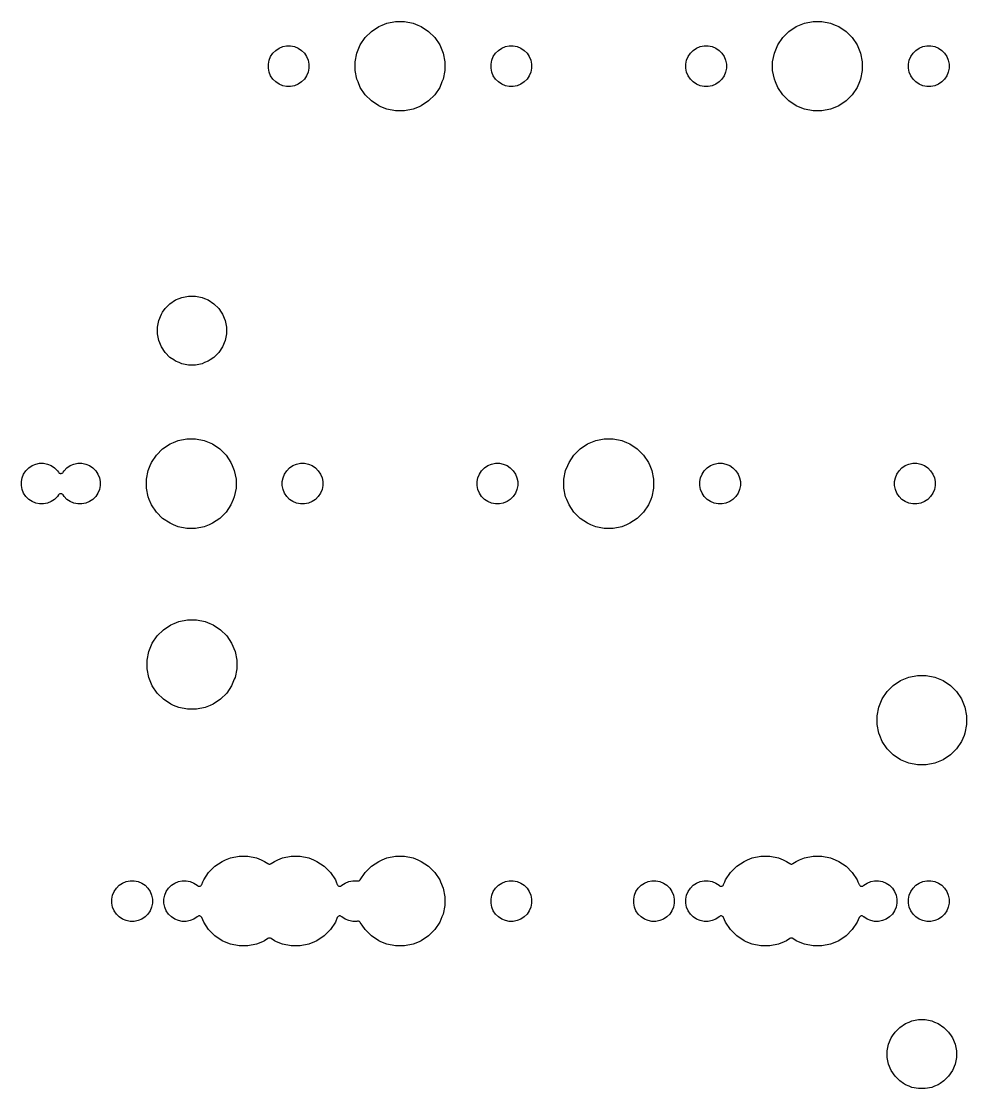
# Model space of a CAD drawing. Extents: x -9 to 373, y -109 to 13.
# Drawn here: x 97.02 to 140.16, y -108.57 to -59.87 of the extents above; entities that cross this region are included whole.
import ezdxf

# ---------------------------------------------------------------- set-up
doc = ezdxf.new("R2010")
doc.units = 0
doc.layers.add('BLACK', color=7, linetype='CONTINUOUS')

msp = doc.modelspace()

# ---------------------------------------------------------------- linework, layer by layer
at = {"layer": 'BLACK', "linetype": 'CONTINUOUS'}
for p, q in [((113.704, -59.9462), (114.099, -59.8676)), ((114.099, -59.8676), (114.501, -59.8676)), ((114.501, -59.8676), (114.896, -59.9462)), ((132.754, -59.9462), (133.149, -59.8676)), ((133.149, -59.8676), (133.551, -59.8676)), ((133.551, -59.8676), (133.946, -59.9462)), ((112.712, -60.609), (112.996, -60.3241)), ((112.996, -60.3241), (113.331, -60.1003)), ((113.331, -60.1003), (113.486, -60.0365)), ((113.486, -60.0365), (113.704, -59.9462)), ((114.896, -59.9462), (115.114, -60.0365)), ((115.114, -60.0365), (115.269, -60.1003)), ((115.269, -60.1003), (115.604, -60.3241)), ((115.604, -60.3241), (115.888, -60.609)), ((131.762, -60.609), (132.046, -60.3241)), ((132.046, -60.3241), (132.381, -60.1003)), ((132.381, -60.1003), (132.536, -60.0365)), ((132.536, -60.0365), (132.754, -59.9462)), ((133.946, -59.9462), (134.164, -60.0365)), ((134.164, -60.0365), (134.319, -60.1003)), ((134.319, -60.1003), (134.654, -60.3241)), ((134.654, -60.3241), (134.938, -60.609)), ((112.488, -60.9439), (112.712, -60.609)), ((115.888, -60.609), (116.112, -60.9439)), ((131.538, -60.9439), (131.762, -60.609)), ((134.938, -60.609), (135.162, -60.9439)), ((108.399, -61.4739), (108.501, -61.3222)), ((108.501, -61.3222), (108.63, -61.1932)), ((108.63, -61.1932), (108.781, -61.0919)), ((108.781, -61.0919), (108.95, -61.0221)), ((108.95, -61.0221), (109.129, -60.9865)), ((109.129, -60.9865), (109.311, -60.9865)), ((109.311, -60.9865), (109.49, -61.0221)), ((109.49, -61.0221), (109.659, -61.0919)), ((109.659, -61.0919), (109.81, -61.1932)), ((109.81, -61.1932), (109.939, -61.3222)), ((109.939, -61.3222), (110.041, -61.4739)), ((112.255, -61.7111), (112.334, -61.316)), ((112.334, -61.316), (112.455, -61.0221)), ((112.455, -61.0221), (112.488, -60.9439)), ((116.112, -60.9439), (116.145, -61.0221)), ((116.145, -61.0221), (116.266, -61.316)), ((116.266, -61.316), (116.345, -61.7111)), ((118.559, -61.4739), (118.661, -61.3222)), ((118.661, -61.3222), (118.79, -61.1932)), ((118.79, -61.1932), (118.941, -61.0919)), ((118.941, -61.0919), (119.11, -61.0221)), ((119.11, -61.0221), (119.289, -60.9865)), ((119.289, -60.9865), (119.471, -60.9865)), ((119.471, -60.9865), (119.65, -61.0221)), ((119.65, -61.0221), (119.819, -61.0919)), ((119.819, -61.0919), (119.97, -61.1932)), ((119.97, -61.1932), (120.099, -61.3222)), ((120.099, -61.3222), (120.201, -61.4739)), ((127.449, -61.4739), (127.551, -61.3222)), ((127.551, -61.3222), (127.68, -61.1932)), ((127.68, -61.1932), (127.831, -61.0919)), ((127.831, -61.0919), (128, -61.0221)), ((128, -61.0221), (128.179, -60.9865)), ((128.179, -60.9865), (128.361, -60.9865)), ((128.361, -60.9865), (128.54, -61.0221)), ((128.54, -61.0221), (128.709, -61.0919)), ((128.709, -61.0919), (128.86, -61.1932)), ((128.86, -61.1932), (128.989, -61.3222)), ((128.989, -61.3222), (129.091, -61.4739)), ((131.305, -61.7111), (131.384, -61.316)), ((131.384, -61.316), (131.505, -61.0221)), ((131.505, -61.0221), (131.538, -60.9439)), ((135.162, -60.9439), (135.195, -61.0221)), ((135.195, -61.0221), (135.316, -61.316)), ((135.316, -61.316), (135.395, -61.7111)), ((137.609, -61.4739), (137.711, -61.3222)), ((137.711, -61.3222), (137.84, -61.1932)), ((137.84, -61.1932), (137.991, -61.0919)), ((137.991, -61.0919), (138.16, -61.0221)), ((138.16, -61.0221), (138.339, -60.9865)), ((138.339, -60.9865), (138.521, -60.9865)), ((138.521, -60.9865), (138.7, -61.0221)), ((138.7, -61.0221), (138.869, -61.0919)), ((138.869, -61.0919), (139.02, -61.1932)), ((139.02, -61.1932), (139.149, -61.3222)), ((139.149, -61.3222), (139.251, -61.4739)), ((108.294, -61.8213), (108.33, -61.6424)), ((108.294, -62.0037), (108.294, -61.8213)), ((108.33, -61.6424), (108.399, -61.4739)), ((110.041, -61.4739), (110.11, -61.6424)), ((110.11, -61.6424), (110.146, -61.8213)), ((110.146, -61.8213), (110.146, -62.0037)), ((112.255, -62.1139), (112.255, -61.7111)), ((116.345, -61.7111), (116.345, -62.1139)), ((118.454, -61.8213), (118.49, -61.6424)), ((118.454, -62.0037), (118.454, -61.8213)), ((118.49, -61.6424), (118.559, -61.4739)), ((120.201, -61.4739), (120.27, -61.6424)), ((120.27, -61.6424), (120.306, -61.8213)), ((120.306, -61.8213), (120.306, -62.0037)), ((127.344, -61.8213), (127.38, -61.6424)), ((127.344, -62.0037), (127.344, -61.8213)), ((127.38, -61.6424), (127.449, -61.4739)), ((129.091, -61.4739), (129.16, -61.6424)), ((129.16, -61.6424), (129.196, -61.8213)), ((129.196, -61.8213), (129.196, -62.0037)), ((131.305, -62.1139), (131.305, -61.7111)), ((135.395, -61.7111), (135.395, -62.1139)), ((137.504, -61.8213), (137.54, -61.6424)), ((137.504, -62.0037), (137.504, -61.8213)), ((137.54, -61.6424), (137.609, -61.4739)), ((139.251, -61.4739), (139.32, -61.6424)), ((139.32, -61.6424), (139.356, -61.8213)), ((139.356, -61.8213), (139.356, -62.0037)), ((108.33, -62.1826), (108.294, -62.0037)), ((108.399, -62.3511), (108.33, -62.1826)), ((110.11, -62.1826), (110.041, -62.3511)), ((110.146, -62.0037), (110.11, -62.1826)), ((112.334, -62.509), (112.255, -62.1139)), ((116.345, -62.1139), (116.266, -62.509)), ((118.49, -62.1826), (118.454, -62.0037)), ((118.559, -62.3511), (118.49, -62.1826)), ((120.27, -62.1826), (120.201, -62.3511)), ((120.306, -62.0037), (120.27, -62.1826)), ((127.38, -62.1826), (127.344, -62.0037)), ((127.449, -62.3511), (127.38, -62.1826)), ((129.16, -62.1826), (129.091, -62.3511)), ((129.196, -62.0037), (129.16, -62.1826)), ((131.384, -62.509), (131.305, -62.1139)), ((135.395, -62.1139), (135.316, -62.509)), ((137.54, -62.1826), (137.504, -62.0037)), ((137.609, -62.3511), (137.54, -62.1826)), ((139.32, -62.1826), (139.251, -62.3511)), ((139.356, -62.0037), (139.32, -62.1826)), ((108.501, -62.5028), (108.399, -62.3511)), ((108.63, -62.6318), (108.501, -62.5028)), ((108.781, -62.7331), (108.63, -62.6318)), ((108.95, -62.8029), (108.781, -62.7331)), ((109.129, -62.8385), (108.95, -62.8029)), ((109.49, -62.8029), (109.311, -62.8385)), ((109.659, -62.7331), (109.49, -62.8029)), ((109.81, -62.6318), (109.659, -62.7331)), ((109.939, -62.5028), (109.81, -62.6318)), ((110.041, -62.3511), (109.939, -62.5028)), ((112.385, -62.6318), (112.334, -62.509)), ((112.488, -62.8811), (112.385, -62.6318)), ((116.215, -62.6318), (116.112, -62.8811)), ((116.266, -62.509), (116.215, -62.6318)), ((118.661, -62.5028), (118.559, -62.3511)), ((118.79, -62.6318), (118.661, -62.5028)), ((118.941, -62.7331), (118.79, -62.6318)), ((119.11, -62.8029), (118.941, -62.7331)), ((119.289, -62.8385), (119.11, -62.8029)), ((119.65, -62.8029), (119.471, -62.8385)), ((119.819, -62.7331), (119.65, -62.8029)), ((119.97, -62.6318), (119.819, -62.7331)), ((120.099, -62.5028), (119.97, -62.6318)), ((120.201, -62.3511), (120.099, -62.5028)), ((127.551, -62.5028), (127.449, -62.3511)), ((127.68, -62.6318), (127.551, -62.5028)), ((127.831, -62.7331), (127.68, -62.6318)), ((128, -62.8029), (127.831, -62.7331)), ((128.179, -62.8385), (128, -62.8029)), ((128.54, -62.8029), (128.361, -62.8385)), ((128.709, -62.7331), (128.54, -62.8029)), ((128.86, -62.6318), (128.709, -62.7331)), ((128.989, -62.5028), (128.86, -62.6318)), ((129.091, -62.3511), (128.989, -62.5028)), ((131.435, -62.6318), (131.384, -62.509)), ((131.538, -62.8811), (131.435, -62.6318)), ((135.265, -62.6318), (135.162, -62.8811)), ((135.316, -62.509), (135.265, -62.6318)), ((137.711, -62.5028), (137.609, -62.3511)), ((137.84, -62.6318), (137.711, -62.5028)), ((137.991, -62.7331), (137.84, -62.6318)), ((138.16, -62.8029), (137.991, -62.7331)), ((138.339, -62.8385), (138.16, -62.8029)), ((138.7, -62.8029), (138.521, -62.8385)), ((138.869, -62.7331), (138.7, -62.8029)), ((139.02, -62.6318), (138.869, -62.7331)), ((139.149, -62.5028), (139.02, -62.6318)), ((139.251, -62.3511), (139.149, -62.5028)), ((109.311, -62.8385), (109.129, -62.8385)), ((112.712, -63.216), (112.488, -62.8811)), ((112.996, -63.5009), (112.712, -63.216)), ((115.888, -63.216), (115.604, -63.5009)), ((116.112, -62.8811), (115.888, -63.216)), ((119.471, -62.8385), (119.289, -62.8385)), ((128.361, -62.8385), (128.179, -62.8385)), ((131.762, -63.216), (131.538, -62.8811)), ((132.046, -63.5009), (131.762, -63.216)), ((134.938, -63.216), (134.654, -63.5009)), ((135.162, -62.8811), (134.938, -63.216)), ((138.521, -62.8385), (138.339, -62.8385)), ((113.331, -63.7247), (112.996, -63.5009)), ((113.432, -63.7663), (113.331, -63.7247)), ((113.704, -63.8788), (113.432, -63.7663)), ((115.168, -63.7663), (114.896, -63.8788)), ((115.269, -63.7247), (115.168, -63.7663)), ((115.604, -63.5009), (115.269, -63.7247)), ((132.381, -63.7247), (132.046, -63.5009)), ((132.482, -63.7663), (132.381, -63.7247)), ((132.754, -63.8788), (132.482, -63.7663)), ((134.218, -63.7663), (133.946, -63.8788)), ((134.319, -63.7247), (134.218, -63.7663)), ((134.654, -63.5009), (134.319, -63.7247)), ((114.099, -63.9574), (113.704, -63.8788)), ((114.501, -63.9574), (114.099, -63.9574)), ((114.896, -63.8788), (114.501, -63.9574)), ((133.149, -63.9574), (132.754, -63.8788)), ((133.551, -63.9574), (133.149, -63.9574)), ((133.946, -63.8788), (133.551, -63.9574)), ((104.061, -72.5818), (104.229, -72.5122)), ((104.229, -72.5122), (104.347, -72.463)), ((104.347, -72.463), (104.652, -72.4025)), ((104.652, -72.4025), (104.962, -72.4025)), ((104.962, -72.4025), (105.266, -72.463)), ((105.266, -72.463), (105.385, -72.5122)), ((105.385, -72.5122), (105.553, -72.5818)), ((103.468, -73.1459), (103.583, -72.9735)), ((103.583, -72.9735), (103.803, -72.7541)), ((103.803, -72.7541), (104.061, -72.5818)), ((104.061, -72.5818), (104.061, -72.5818)), ((105.553, -72.5818), (105.553, -72.5818)), ((105.553, -72.5818), (105.811, -72.7541)), ((105.811, -72.7541), (106.03, -72.9735)), ((106.03, -72.9735), (106.145, -73.1459)), ((103.232, -73.8224), (103.292, -73.5181)), ((103.292, -73.5181), (103.411, -73.2315)), ((103.411, -73.2315), (103.468, -73.1459)), ((106.145, -73.1459), (106.202, -73.2315)), ((106.202, -73.2315), (106.321, -73.5181)), ((106.321, -73.5181), (106.382, -73.8224)), ((103.232, -74.1326), (103.232, -73.8224)), ((106.382, -73.8224), (106.382, -74.1326)), ((103.292, -74.4369), (103.232, -74.1326)), ((103.411, -74.7235), (103.292, -74.4369)), ((106.321, -74.4369), (106.202, -74.7235)), ((106.382, -74.1326), (106.321, -74.4369)), ((103.583, -74.9815), (103.411, -74.7235)), ((103.411, -74.7235), (103.411, -74.7235)), ((103.803, -75.2009), (103.583, -74.9815)), ((106.03, -74.9815), (105.811, -75.2009)), ((106.202, -74.7235), (106.03, -74.9815)), ((106.202, -74.7235), (106.202, -74.7235)), ((103.975, -75.3161), (103.803, -75.2009)), ((104.061, -75.3732), (103.975, -75.3161)), ((104.229, -75.4428), (104.061, -75.3732)), ((104.347, -75.492), (104.229, -75.4428)), ((105.385, -75.4428), (105.266, -75.492)), ((105.553, -75.3732), (105.385, -75.4428)), ((105.638, -75.3161), (105.553, -75.3732)), ((105.811, -75.2009), (105.638, -75.3161)), ((104.499, -75.5222), (104.347, -75.492)), ((104.652, -75.5525), (104.499, -75.5222)), ((104.962, -75.5525), (104.652, -75.5525)), ((105.114, -75.5222), (104.962, -75.5525)), ((105.266, -75.492), (105.114, -75.5222)), ((103.187, -79.659), (103.471, -79.3741)), ((103.471, -79.3741), (103.806, -79.1503)), ((103.806, -79.1503), (103.961, -79.0865)), ((103.961, -79.0865), (104.179, -78.9962)), ((104.179, -78.9962), (104.574, -78.9176)), ((104.574, -78.9176), (104.976, -78.9176)), ((104.976, -78.9176), (105.371, -78.9962)), ((105.371, -78.9962), (105.589, -79.0865)), ((105.589, -79.0865), (105.744, -79.1503)), ((105.744, -79.1503), (106.079, -79.3741)), ((106.079, -79.3741), (106.363, -79.659)), ((122.237, -79.659), (122.521, -79.3741)), ((122.521, -79.3741), (122.856, -79.1503)), ((122.856, -79.1503), (123.011, -79.0865)), ((123.011, -79.0865), (123.229, -78.9962)), ((123.229, -78.9962), (123.624, -78.9176)), ((123.624, -78.9176), (124.026, -78.9176)), ((124.026, -78.9176), (124.421, -78.9962)), ((124.421, -78.9962), (124.639, -79.0865)), ((124.639, -79.0865), (124.794, -79.1503)), ((124.794, -79.1503), (125.129, -79.3741)), ((125.129, -79.3741), (125.413, -79.659)), ((102.963, -79.9939), (103.187, -79.659)), ((106.363, -79.659), (106.587, -79.9939)), ((122.013, -79.9939), (122.237, -79.659)), ((125.413, -79.659), (125.637, -79.9939)), ((97.2295, -80.3722), (97.3585, -80.2432)), ((97.3585, -80.2432), (97.5101, -80.1419)), ((97.5101, -80.1419), (97.6786, -80.0721)), ((97.6786, -80.0721), (97.8575, -80.0365)), ((97.8575, -80.0365), (98.04, -80.0365)), ((98.04, -80.0365), (98.2189, -80.0721)), ((98.2189, -80.0721), (98.3874, -80.1419)), ((98.3874, -80.1419), (98.539, -80.2432)), ((98.539, -80.2432), (98.668, -80.3722)), ((98.9757, -80.3722), (99.1047, -80.2432)), ((99.1047, -80.2432), (99.2564, -80.1419)), ((99.2564, -80.1419), (99.4249, -80.0721)), ((99.4249, -80.0721), (99.6038, -80.0365)), ((99.6038, -80.0365), (99.7862, -80.0365)), ((99.7862, -80.0365), (99.9651, -80.0721)), ((99.9651, -80.0721), (100.134, -80.1419)), ((100.134, -80.1419), (100.285, -80.2432)), ((100.285, -80.2432), (100.414, -80.3722)), ((102.809, -80.366), (102.903, -80.1379)), ((102.903, -80.1379), (102.963, -79.9939)), ((106.587, -79.9939), (106.647, -80.1379)), ((106.647, -80.1379), (106.741, -80.366)), ((109.136, -80.3722), (109.265, -80.2432)), ((109.265, -80.2432), (109.416, -80.1419)), ((109.416, -80.1419), (109.585, -80.0721)), ((109.585, -80.0721), (109.764, -80.0365)), ((109.764, -80.0365), (109.946, -80.0365)), ((109.946, -80.0365), (110.125, -80.0721)), ((110.125, -80.0721), (110.294, -80.1419)), ((110.294, -80.1419), (110.445, -80.2432)), ((110.445, -80.2432), (110.574, -80.3722)), ((118.026, -80.3722), (118.155, -80.2432)), ((118.155, -80.2432), (118.306, -80.1419)), ((118.306, -80.1419), (118.475, -80.0721)), ((118.475, -80.0721), (118.654, -80.0365)), ((118.654, -80.0365), (118.836, -80.0365)), ((118.836, -80.0365), (119.015, -80.0721)), ((119.015, -80.0721), (119.184, -80.1419)), ((119.184, -80.1419), (119.335, -80.2432)), ((119.335, -80.2432), (119.464, -80.3722)), ((121.859, -80.366), (121.953, -80.1379)), ((121.953, -80.1379), (122.013, -79.9939)), ((125.637, -79.9939), (125.697, -80.1379)), ((125.697, -80.1379), (125.791, -80.366)), ((128.186, -80.3722), (128.315, -80.2432)), ((128.315, -80.2432), (128.466, -80.1419)), ((128.466, -80.1419), (128.635, -80.0721)), ((128.635, -80.0721), (128.814, -80.0365)), ((128.814, -80.0365), (128.996, -80.0365)), ((128.996, -80.0365), (129.175, -80.0721)), ((129.175, -80.0721), (129.344, -80.1419)), ((129.344, -80.1419), (129.495, -80.2432)), ((129.495, -80.2432), (129.624, -80.3722)), ((137.076, -80.3722), (137.205, -80.2432)), ((137.205, -80.2432), (137.356, -80.1419)), ((137.356, -80.1419), (137.525, -80.0721)), ((137.525, -80.0721), (137.704, -80.0365)), ((137.704, -80.0365), (137.886, -80.0365)), ((137.886, -80.0365), (138.065, -80.0721)), ((138.065, -80.0721), (138.234, -80.1419)), ((138.234, -80.1419), (138.385, -80.2432)), ((138.385, -80.2432), (138.514, -80.3722)), ((97.0228, -80.8713), (97.0583, -80.6924)), ((97.0583, -80.6924), (97.1281, -80.5239)), ((97.1281, -80.5239), (97.2295, -80.3722)), ((98.668, -80.3722), (98.718, -80.4469)), ((98.718, -80.4469), (98.7335, -80.4659)), ((98.7335, -80.4659), (98.7524, -80.4814)), ((98.7524, -80.4814), (98.774, -80.493)), ((98.774, -80.493), (98.7975, -80.5001)), ((98.7975, -80.5001), (98.8219, -80.5025)), ((98.8219, -80.5025), (98.8463, -80.5001)), ((98.8463, -80.5001), (98.8697, -80.493)), ((98.8697, -80.493), (98.8913, -80.4814)), ((98.8913, -80.4814), (98.9103, -80.4659)), ((98.9103, -80.4659), (98.9258, -80.4469)), ((98.9258, -80.4469), (98.9757, -80.3722)), ((100.414, -80.3722), (100.516, -80.5239)), ((100.516, -80.5239), (100.585, -80.6924)), ((100.585, -80.6924), (100.621, -80.8713)), ((102.73, -80.7611), (102.809, -80.366)), ((102.73, -81.1639), (102.73, -80.7611)), ((106.741, -80.366), (106.82, -80.7611)), ((106.82, -80.7611), (106.82, -81.1639)), ((108.929, -80.8713), (108.965, -80.6924)), ((108.965, -80.6924), (109.034, -80.5239)), ((109.034, -80.5239), (109.136, -80.3722)), ((110.574, -80.3722), (110.676, -80.5239)), ((110.676, -80.5239), (110.745, -80.6924)), ((110.745, -80.6924), (110.781, -80.8713)), ((117.819, -80.8713), (117.855, -80.6924)), ((117.855, -80.6924), (117.924, -80.5239)), ((117.924, -80.5239), (118.026, -80.3722)), ((119.464, -80.3722), (119.566, -80.5239)), ((119.566, -80.5239), (119.635, -80.6924)), ((119.635, -80.6924), (119.671, -80.8713)), ((121.78, -80.7611), (121.859, -80.366)), ((121.78, -81.1639), (121.78, -80.7611)), ((125.791, -80.366), (125.87, -80.7611)), ((125.87, -80.7611), (125.87, -81.1639)), ((127.979, -80.8713), (128.015, -80.6924)), ((128.015, -80.6924), (128.084, -80.5239)), ((128.084, -80.5239), (128.186, -80.3722)), ((129.624, -80.3722), (129.726, -80.5239)), ((129.726, -80.5239), (129.795, -80.6924)), ((129.795, -80.6924), (129.831, -80.8713)), ((136.869, -80.8713), (136.905, -80.6924)), ((136.905, -80.6924), (136.974, -80.5239)), ((136.974, -80.5239), (137.076, -80.3722)), ((138.514, -80.3722), (138.616, -80.5239)), ((138.616, -80.5239), (138.685, -80.6924)), ((138.685, -80.6924), (138.721, -80.8713)), ((97.0228, -81.0537), (97.0228, -80.8713)), ((97.0583, -81.2326), (97.0228, -81.0537)), ((97.1281, -81.4011), (97.0583, -81.2326)), ((100.585, -81.2326), (100.516, -81.4011)), ((100.621, -81.0537), (100.585, -81.2326)), ((100.621, -80.8713), (100.621, -81.0537)), ((102.809, -81.559), (102.73, -81.1639)), ((106.82, -81.1639), (106.741, -81.559)), ((108.929, -81.0537), (108.929, -80.8713)), ((108.965, -81.2326), (108.929, -81.0537)), ((109.034, -81.4011), (108.965, -81.2326)), ((110.745, -81.2326), (110.676, -81.4011)), ((110.781, -81.0537), (110.745, -81.2326)), ((110.781, -80.8713), (110.781, -81.0537)), ((117.819, -81.0537), (117.819, -80.8713)), ((117.855, -81.2326), (117.819, -81.0537)), ((117.924, -81.4011), (117.855, -81.2326)), ((119.635, -81.2326), (119.566, -81.4011)), ((119.671, -81.0537), (119.635, -81.2326)), ((119.671, -80.8713), (119.671, -81.0537)), ((121.859, -81.559), (121.78, -81.1639)), ((125.87, -81.1639), (125.791, -81.559)), ((127.979, -81.0537), (127.979, -80.8713)), ((128.015, -81.2326), (127.979, -81.0537)), ((128.084, -81.4011), (128.015, -81.2326)), ((129.795, -81.2326), (129.726, -81.4011)), ((129.831, -81.0537), (129.795, -81.2326)), ((129.831, -80.8713), (129.831, -81.0537)), ((136.869, -81.0537), (136.869, -80.8713)), ((136.905, -81.2326), (136.869, -81.0537)), ((136.974, -81.4011), (136.905, -81.2326)), ((138.685, -81.2326), (138.616, -81.4011)), ((138.721, -81.0537), (138.685, -81.2326)), ((138.721, -80.8713), (138.721, -81.0537)), ((97.2295, -81.5528), (97.1281, -81.4011)), ((97.3585, -81.6818), (97.2295, -81.5528)), ((97.5101, -81.7831), (97.3585, -81.6818)), ((97.6786, -81.8529), (97.5101, -81.7831)), ((98.3874, -81.7831), (98.2189, -81.8529)), ((98.539, -81.6818), (98.3874, -81.7831)), ((98.668, -81.5528), (98.539, -81.6818)), ((98.718, -81.4781), (98.668, -81.5528)), ((98.7335, -81.4591), (98.718, -81.4781)), ((98.7524, -81.4436), (98.7335, -81.4591)), ((98.774, -81.432), (98.7524, -81.4436)), ((98.7975, -81.4249), (98.774, -81.432)), ((98.8219, -81.4225), (98.7975, -81.4249)), ((98.8463, -81.4249), (98.8219, -81.4225)), ((98.8697, -81.432), (98.8463, -81.4249)), ((98.8913, -81.4436), (98.8697, -81.432)), ((98.9103, -81.4591), (98.8913, -81.4436)), ((98.9258, -81.4781), (98.9103, -81.4591)), ((98.9757, -81.5528), (98.9258, -81.4781)), ((99.1047, -81.6818), (98.9757, -81.5528)), ((99.2564, -81.7831), (99.1047, -81.6818)), ((99.4249, -81.8529), (99.2564, -81.7831)), ((100.134, -81.7831), (99.9651, -81.8529)), ((100.285, -81.6818), (100.134, -81.7831)), ((100.414, -81.5528), (100.285, -81.6818)), ((100.516, -81.4011), (100.414, -81.5528)), ((102.86, -81.6818), (102.809, -81.559)), ((102.963, -81.9311), (102.86, -81.6818)), ((106.69, -81.6818), (106.587, -81.9311)), ((106.741, -81.559), (106.69, -81.6818)), ((109.136, -81.5528), (109.034, -81.4011)), ((109.265, -81.6818), (109.136, -81.5528)), ((109.416, -81.7831), (109.265, -81.6818)), ((109.585, -81.8529), (109.416, -81.7831)), ((110.294, -81.7831), (110.125, -81.8529)), ((110.445, -81.6818), (110.294, -81.7831)), ((110.574, -81.5528), (110.445, -81.6818)), ((110.676, -81.4011), (110.574, -81.5528)), ((118.026, -81.5528), (117.924, -81.4011)), ((118.155, -81.6818), (118.026, -81.5528)), ((118.306, -81.7831), (118.155, -81.6818)), ((118.475, -81.8529), (118.306, -81.7831)), ((119.184, -81.7831), (119.015, -81.8529)), ((119.335, -81.6818), (119.184, -81.7831)), ((119.464, -81.5528), (119.335, -81.6818)), ((119.566, -81.4011), (119.464, -81.5528)), ((121.91, -81.6818), (121.859, -81.559)), ((122.013, -81.9311), (121.91, -81.6818)), ((125.74, -81.6818), (125.637, -81.9311)), ((125.791, -81.559), (125.74, -81.6818)), ((128.186, -81.5528), (128.084, -81.4011)), ((128.315, -81.6818), (128.186, -81.5528)), ((128.466, -81.7831), (128.315, -81.6818)), ((128.635, -81.8529), (128.466, -81.7831)), ((129.344, -81.7831), (129.175, -81.8529)), ((129.495, -81.6818), (129.344, -81.7831)), ((129.624, -81.5528), (129.495, -81.6818)), ((129.726, -81.4011), (129.624, -81.5528)), ((137.076, -81.5528), (136.974, -81.4011)), ((137.205, -81.6818), (137.076, -81.5528)), ((137.356, -81.7831), (137.205, -81.6818)), ((137.525, -81.8529), (137.356, -81.7831)), ((138.234, -81.7831), (138.065, -81.8529)), ((138.385, -81.6818), (138.234, -81.7831)), ((138.514, -81.5528), (138.385, -81.6818)), ((138.616, -81.4011), (138.514, -81.5528)), ((97.8575, -81.8885), (97.6786, -81.8529)), ((98.04, -81.8885), (97.8575, -81.8885)), ((98.2189, -81.8529), (98.04, -81.8885)), ((99.6038, -81.8885), (99.4249, -81.8529)), ((99.7862, -81.8885), (99.6038, -81.8885)), ((99.9651, -81.8529), (99.7862, -81.8885)), ((103.187, -82.266), (102.963, -81.9311)), ((103.471, -82.5509), (103.187, -82.266)), ((106.363, -82.266), (106.079, -82.5509)), ((106.587, -81.9311), (106.363, -82.266)), ((109.764, -81.8885), (109.585, -81.8529)), ((109.946, -81.8885), (109.764, -81.8885)), ((110.125, -81.8529), (109.946, -81.8885)), ((118.654, -81.8885), (118.475, -81.8529)), ((118.836, -81.8885), (118.654, -81.8885)), ((119.015, -81.8529), (118.836, -81.8885)), ((122.237, -82.266), (122.013, -81.9311)), ((122.521, -82.5509), (122.237, -82.266)), ((125.413, -82.266), (125.129, -82.5509)), ((125.637, -81.9311), (125.413, -82.266)), ((128.814, -81.8885), (128.635, -81.8529)), ((128.996, -81.8885), (128.814, -81.8885)), ((129.175, -81.8529), (128.996, -81.8885)), ((137.704, -81.8885), (137.525, -81.8529)), ((137.886, -81.8885), (137.704, -81.8885)), ((138.065, -81.8529), (137.886, -81.8885)), ((103.806, -82.7747), (103.471, -82.5509)), ((103.961, -82.8385), (103.806, -82.7747)), ((105.744, -82.7747), (105.589, -82.8385)), ((106.079, -82.5509), (105.744, -82.7747)), ((122.856, -82.7747), (122.521, -82.5509)), ((123.011, -82.8385), (122.856, -82.7747)), ((124.794, -82.7747), (124.639, -82.8385)), ((125.129, -82.5509), (124.794, -82.7747)), ((104.179, -82.9288), (103.961, -82.8385)), ((104.574, -83.0074), (104.179, -82.9288)), ((104.976, -83.0074), (104.574, -83.0074)), ((105.371, -82.9288), (104.976, -83.0074)), ((105.589, -82.8385), (105.371, -82.9288)), ((123.229, -82.9288), (123.011, -82.8385)), ((123.624, -83.0074), (123.229, -82.9288)), ((124.026, -83.0074), (123.624, -83.0074)), ((124.421, -82.9288), (124.026, -83.0074)), ((124.639, -82.8385), (124.421, -82.9288)), ((104.21, -87.2512), (104.605, -87.1726)), ((104.605, -87.1726), (105.008, -87.1726)), ((105.008, -87.1726), (105.403, -87.2512)), ((103.218, -87.914), (103.503, -87.6291)), ((103.503, -87.6291), (103.838, -87.4053)), ((103.838, -87.4053), (103.992, -87.3415)), ((103.992, -87.3415), (104.21, -87.2512)), ((105.403, -87.2512), (105.621, -87.3415)), ((105.621, -87.3415), (105.775, -87.4053)), ((105.775, -87.4053), (106.11, -87.6291)), ((106.11, -87.6291), (106.395, -87.914)), ((102.995, -88.2489), (103.218, -87.914)), ((106.395, -87.914), (106.619, -88.2489)), ((102.762, -89.0161), (102.84, -88.621)), ((102.84, -88.621), (102.995, -88.2489)), ((102.995, -88.2489), (102.995, -88.2489)), ((106.619, -88.2489), (106.619, -88.2489)), ((106.619, -88.2489), (106.773, -88.621)), ((106.773, -88.621), (106.852, -89.0161)), ((102.762, -89.4189), (102.762, -89.0161)), ((106.852, -89.0161), (106.852, -89.4189)), ((102.84, -89.814), (102.762, -89.4189)), ((106.852, -89.4189), (106.773, -89.814)), ((102.872, -89.891), (102.84, -89.814)), ((102.995, -90.1861), (102.872, -89.891)), ((106.741, -89.891), (106.619, -90.1861)), ((106.773, -89.814), (106.741, -89.891)), ((136.809, -90.1691), (137.144, -89.9453)), ((137.144, -89.9453), (137.298, -89.8815)), ((137.298, -89.8815), (137.516, -89.7912)), ((137.516, -89.7912), (137.911, -89.7126)), ((137.911, -89.7126), (138.314, -89.7126)), ((138.314, -89.7126), (138.709, -89.7912)), ((138.709, -89.7912), (138.927, -89.8815)), ((138.927, -89.8815), (139.081, -89.9453)), ((139.081, -89.9453), (139.416, -90.1691)), ((103.218, -90.521), (102.995, -90.1861)), ((103.503, -90.8059), (103.218, -90.521)), ((106.395, -90.521), (106.11, -90.8059)), ((106.619, -90.1861), (106.395, -90.521)), ((136.3, -90.7889), (136.524, -90.454)), ((136.524, -90.454), (136.809, -90.1691)), ((139.416, -90.1691), (139.701, -90.454)), ((139.701, -90.454), (139.925, -90.7889)), ((103.838, -91.0297), (103.503, -90.8059)), ((103.969, -91.084), (103.838, -91.0297)), ((105.775, -91.0297), (105.644, -91.084)), ((106.11, -90.8059), (105.775, -91.0297)), ((136.146, -91.161), (136.236, -90.943)), ((136.236, -90.943), (136.3, -90.7889)), ((139.925, -90.7889), (139.989, -90.943)), ((139.989, -90.943), (140.079, -91.161)), ((104.21, -91.1838), (103.969, -91.084)), ((104.605, -91.2624), (104.21, -91.1838)), ((105.008, -91.2624), (104.605, -91.2624)), ((105.403, -91.1838), (105.008, -91.2624)), ((105.644, -91.084), (105.403, -91.1838)), ((136.068, -91.5561), (136.146, -91.161)), ((136.068, -91.9589), (136.068, -91.5561)), ((140.079, -91.161), (140.157, -91.5561)), ((140.157, -91.5561), (140.157, -91.9589)), ((136.146, -92.354), (136.068, -91.9589)), ((140.157, -91.9589), (140.079, -92.354)), ((136.188, -92.4538), (136.146, -92.354)), ((136.3, -92.7261), (136.188, -92.4538)), ((140.037, -92.4538), (139.925, -92.7261)), ((140.079, -92.354), (140.037, -92.4538)), ((136.524, -93.061), (136.3, -92.7261)), ((139.925, -92.7261), (139.701, -93.061)), ((136.809, -93.3459), (136.524, -93.061)), ((137.144, -93.5697), (136.809, -93.3459)), ((139.416, -93.3459), (139.081, -93.5697)), ((139.701, -93.061), (139.416, -93.3459)), ((137.298, -93.6335), (137.144, -93.5697)), ((137.516, -93.7238), (137.298, -93.6335)), ((137.911, -93.8024), (137.516, -93.7238)), ((138.314, -93.8024), (137.911, -93.8024)), ((138.709, -93.7238), (138.314, -93.8024)), ((138.927, -93.6335), (138.709, -93.7238)), ((139.081, -93.5697), (138.927, -93.6335)), ((105.853, -98.4241), (106.188, -98.2003)), ((106.188, -98.2003), (106.342, -98.1365)), ((106.342, -98.1365), (106.56, -98.0462)), ((106.56, -98.0462), (106.955, -97.9676)), ((106.955, -97.9676), (107.358, -97.9676)), ((107.358, -97.9676), (107.753, -98.0462)), ((107.753, -98.0462), (107.971, -98.1365)), ((107.971, -98.1365), (108.125, -98.2003)), ((108.125, -98.2003), (108.277, -98.3023)), ((108.277, -98.3023), (108.299, -98.3138)), ((108.299, -98.3138), (108.322, -98.3209)), ((108.322, -98.3209), (108.347, -98.3233)), ((108.347, -98.3233), (108.371, -98.3209)), ((108.371, -98.3209), (108.395, -98.3138)), ((108.395, -98.3138), (108.416, -98.3023)), ((108.416, -98.3023), (108.569, -98.2003)), ((108.569, -98.2003), (108.723, -98.1365)), ((108.723, -98.1365), (108.941, -98.0462)), ((108.941, -98.0462), (109.336, -97.9676)), ((109.336, -97.9676), (109.739, -97.9676)), ((109.739, -97.9676), (110.134, -98.0462)), ((110.134, -98.0462), (110.352, -98.1365)), ((110.352, -98.1365), (110.506, -98.2003)), ((110.506, -98.2003), (110.841, -98.4241)), ((112.996, -98.4241), (113.331, -98.2003)), ((113.331, -98.2003), (113.486, -98.1365)), ((113.486, -98.1365), (113.704, -98.0462)), ((113.704, -98.0462), (114.099, -97.9676)), ((114.099, -97.9676), (114.501, -97.9676)), ((114.501, -97.9676), (114.896, -98.0462)), ((114.896, -98.0462), (115.114, -98.1365)), ((115.114, -98.1365), (115.269, -98.2003)), ((115.269, -98.2003), (115.604, -98.4241)), ((129.665, -98.4241), (130, -98.2003)), ((130, -98.2003), (130.154, -98.1365)), ((130.154, -98.1365), (130.372, -98.0462)), ((130.372, -98.0462), (130.767, -97.9676)), ((130.767, -97.9676), (131.17, -97.9676)), ((131.17, -97.9676), (131.565, -98.0462)), ((131.565, -98.0462), (131.783, -98.1365)), ((131.783, -98.1365), (131.937, -98.2003)), ((131.937, -98.2003), (132.09, -98.3023)), ((132.09, -98.3023), (132.112, -98.3138)), ((132.112, -98.3138), (132.135, -98.3209)), ((132.135, -98.3209), (132.159, -98.3233)), ((132.159, -98.3233), (132.184, -98.3209)), ((132.184, -98.3209), (132.207, -98.3138)), ((132.207, -98.3138), (132.229, -98.3023)), ((132.229, -98.3023), (132.381, -98.2003)), ((132.381, -98.2003), (132.536, -98.1365)), ((132.536, -98.1365), (132.754, -98.0462)), ((132.754, -98.0462), (133.149, -97.9676)), ((133.149, -97.9676), (133.551, -97.9676)), ((133.551, -97.9676), (133.946, -98.0462)), ((133.946, -98.0462), (134.164, -98.1365)), ((134.164, -98.1365), (134.319, -98.2003)), ((134.319, -98.2003), (134.654, -98.4241)), ((105.344, -99.0439), (105.568, -98.709)), ((105.568, -98.709), (105.853, -98.4241)), ((110.841, -98.4241), (111.126, -98.709)), ((111.126, -98.709), (111.35, -99.0439)), ((112.49, -99.0402), (112.712, -98.709)), ((112.712, -98.709), (112.996, -98.4241)), ((112.712, -98.709), (112.712, -98.709)), ((115.604, -98.4241), (115.888, -98.709)), ((115.888, -98.709), (116.112, -99.0439)), ((129.157, -99.0439), (129.38, -98.709)), ((129.38, -98.709), (129.665, -98.4241)), ((134.654, -98.4241), (134.938, -98.709)), ((134.938, -98.709), (135.162, -99.0439)), ((101.357, -99.4222), (101.486, -99.2932)), ((101.486, -99.2932), (101.638, -99.1919)), ((101.638, -99.1919), (101.806, -99.1221)), ((101.806, -99.1221), (101.985, -99.0865)), ((101.985, -99.0865), (102.167, -99.0865)), ((102.167, -99.0865), (102.346, -99.1221)), ((102.346, -99.1221), (102.515, -99.1919)), ((102.515, -99.1919), (102.667, -99.2932)), ((102.667, -99.2932), (102.796, -99.4222)), ((103.738, -99.4222), (103.867, -99.2932)), ((103.867, -99.2932), (104.019, -99.1919)), ((104.019, -99.1919), (104.187, -99.1221)), ((104.187, -99.1221), (104.366, -99.0865)), ((104.366, -99.0865), (104.549, -99.0865)), ((104.549, -99.0865), (104.728, -99.1221)), ((104.728, -99.1221), (104.896, -99.1919)), ((104.896, -99.1919), (105.048, -99.2932)), ((105.048, -99.2932), (105.052, -99.2974)), ((105.052, -99.2974), (105.071, -99.313)), ((105.071, -99.313), (105.093, -99.3245)), ((105.093, -99.3245), (105.116, -99.3316)), ((105.116, -99.3316), (105.14, -99.334)), ((105.14, -99.334), (105.165, -99.3316)), ((105.165, -99.3316), (105.188, -99.3245)), ((105.188, -99.3245), (105.21, -99.313)), ((105.21, -99.313), (105.229, -99.2974)), ((105.229, -99.2974), (105.244, -99.2785)), ((105.244, -99.2785), (105.256, -99.2569)), ((105.256, -99.2569), (105.309, -99.129)), ((105.309, -99.129), (105.344, -99.0439)), ((111.35, -99.0439), (111.385, -99.129)), ((111.385, -99.129), (111.438, -99.2569)), ((111.438, -99.2569), (111.449, -99.2785)), ((111.449, -99.2785), (111.465, -99.2974)), ((111.465, -99.2974), (111.484, -99.313)), ((111.484, -99.313), (111.506, -99.3245)), ((111.506, -99.3245), (111.529, -99.3316)), ((111.529, -99.3316), (111.553, -99.334)), ((111.553, -99.334), (111.578, -99.3316)), ((111.578, -99.3316), (111.601, -99.3245)), ((111.601, -99.3245), (111.623, -99.313)), ((111.623, -99.313), (111.642, -99.2974)), ((111.642, -99.2974), (111.646, -99.2932)), ((111.646, -99.2932), (111.798, -99.1919)), ((111.798, -99.1919), (111.966, -99.1221)), ((111.966, -99.1221), (112.145, -99.0865)), ((112.145, -99.0865), (112.327, -99.0865)), ((112.327, -99.0865), (112.362, -99.0934)), ((112.362, -99.0934), (112.386, -99.0958)), ((112.386, -99.0958), (112.411, -99.0934)), ((112.411, -99.0934), (112.434, -99.0863)), ((112.434, -99.0863), (112.456, -99.0747)), ((112.456, -99.0747), (112.475, -99.0592)), ((112.475, -99.0592), (112.49, -99.0402)), ((116.112, -99.0439), (116.147, -99.129)), ((116.147, -99.129), (116.266, -99.416)), ((118.661, -99.4222), (118.79, -99.2932)), ((118.79, -99.2932), (118.941, -99.1919)), ((118.941, -99.1919), (119.11, -99.1221)), ((119.11, -99.1221), (119.289, -99.0865)), ((119.289, -99.0865), (119.471, -99.0865)), ((119.471, -99.0865), (119.65, -99.1221)), ((119.65, -99.1221), (119.819, -99.1919)), ((119.819, -99.1919), (119.97, -99.2932)), ((119.97, -99.2932), (120.099, -99.4222)), ((125.169, -99.4222), (125.298, -99.2932)), ((125.298, -99.2932), (125.45, -99.1919)), ((125.45, -99.1919), (125.619, -99.1221)), ((125.619, -99.1221), (125.798, -99.0865)), ((125.798, -99.0865), (125.98, -99.0865)), ((125.98, -99.0865), (126.159, -99.1221)), ((126.159, -99.1221), (126.327, -99.1919)), ((126.327, -99.1919), (126.479, -99.2932)), ((126.479, -99.2932), (126.608, -99.4222)), ((127.551, -99.4222), (127.68, -99.2932)), ((127.68, -99.2932), (127.831, -99.1919)), ((127.831, -99.1919), (128, -99.1221)), ((128, -99.1221), (128.179, -99.0865)), ((128.179, -99.0865), (128.361, -99.0865)), ((128.361, -99.0865), (128.54, -99.1221)), ((128.54, -99.1221), (128.709, -99.1919)), ((128.709, -99.1919), (128.86, -99.2932)), ((128.86, -99.2932), (128.864, -99.2974)), ((128.864, -99.2974), (128.883, -99.313)), ((128.883, -99.313), (128.905, -99.3245)), ((128.905, -99.3245), (128.928, -99.3316)), ((128.928, -99.3316), (128.953, -99.334)), ((128.953, -99.334), (128.977, -99.3316)), ((128.977, -99.3316), (129.001, -99.3245)), ((129.001, -99.3245), (129.022, -99.313)), ((129.022, -99.313), (129.041, -99.2974)), ((129.041, -99.2974), (129.057, -99.2785)), ((129.057, -99.2785), (129.068, -99.2569)), ((129.068, -99.2569), (129.121, -99.129)), ((129.121, -99.129), (129.157, -99.0439)), ((135.162, -99.0439), (135.197, -99.129)), ((135.197, -99.129), (135.25, -99.2569)), ((135.25, -99.2569), (135.262, -99.2785)), ((135.262, -99.2785), (135.277, -99.2974)), ((135.277, -99.2974), (135.296, -99.313)), ((135.296, -99.313), (135.318, -99.3245)), ((135.318, -99.3245), (135.341, -99.3316)), ((135.341, -99.3316), (135.366, -99.334)), ((135.366, -99.334), (135.39, -99.3316)), ((135.39, -99.3316), (135.414, -99.3245)), ((135.414, -99.3245), (135.435, -99.313)), ((135.435, -99.313), (135.454, -99.2974)), ((135.454, -99.2974), (135.458, -99.2932)), ((135.458, -99.2932), (135.61, -99.1919)), ((135.61, -99.1919), (135.779, -99.1221)), ((135.779, -99.1221), (135.958, -99.0865)), ((135.958, -99.0865), (136.14, -99.0865)), ((136.14, -99.0865), (136.319, -99.1221)), ((136.319, -99.1221), (136.487, -99.1919)), ((136.487, -99.1919), (136.639, -99.2932)), ((136.639, -99.2932), (136.768, -99.4222)), ((137.711, -99.4222), (137.84, -99.2932)), ((137.84, -99.2932), (137.991, -99.1919)), ((137.991, -99.1919), (138.16, -99.1221)), ((138.16, -99.1221), (138.339, -99.0865)), ((138.339, -99.0865), (138.521, -99.0865)), ((138.521, -99.0865), (138.7, -99.1221)), ((138.7, -99.1221), (138.869, -99.1919)), ((138.869, -99.1919), (139.02, -99.2932)), ((139.02, -99.2932), (139.149, -99.4222)), ((101.15, -99.9213), (101.186, -99.7424)), ((101.186, -99.7424), (101.256, -99.5739)), ((101.256, -99.5739), (101.357, -99.4222)), ((102.796, -99.4222), (102.897, -99.5739)), ((102.897, -99.5739), (102.967, -99.7424)), ((102.967, -99.7424), (103.002, -99.9213)), ((103.531, -99.9213), (103.567, -99.7424)), ((103.567, -99.7424), (103.637, -99.5739)), ((103.637, -99.5739), (103.738, -99.4222)), ((116.266, -99.416), (116.345, -99.8111)), ((116.345, -99.8111), (116.345, -100.214)), ((118.454, -99.9213), (118.49, -99.7424)), ((118.49, -99.7424), (118.559, -99.5739)), ((118.559, -99.5739), (118.661, -99.4222)), ((120.099, -99.4222), (120.201, -99.5739)), ((120.201, -99.5739), (120.27, -99.7424)), ((120.27, -99.7424), (120.306, -99.9213)), ((124.963, -99.9213), (124.998, -99.7424)), ((124.998, -99.7424), (125.068, -99.5739)), ((125.068, -99.5739), (125.169, -99.4222)), ((126.608, -99.4222), (126.709, -99.5739)), ((126.709, -99.5739), (126.779, -99.7424)), ((126.779, -99.7424), (126.815, -99.9213)), ((127.344, -99.9213), (127.38, -99.7424)), ((127.38, -99.7424), (127.449, -99.5739)), ((127.449, -99.5739), (127.551, -99.4222)), ((136.768, -99.4222), (136.869, -99.5739)), ((136.869, -99.5739), (136.939, -99.7424)), ((136.939, -99.7424), (136.975, -99.9213)), ((137.504, -99.9213), (137.54, -99.7424)), ((137.54, -99.7424), (137.609, -99.5739)), ((137.609, -99.5739), (137.711, -99.4222)), ((139.149, -99.4222), (139.251, -99.5739)), ((139.251, -99.5739), (139.32, -99.7424)), ((139.32, -99.7424), (139.356, -99.9213)), ((101.15, -100.104), (101.15, -99.9213)), ((101.186, -100.283), (101.15, -100.104)), ((101.256, -100.451), (101.186, -100.283)), ((102.967, -100.283), (102.897, -100.451)), ((103.002, -100.104), (102.967, -100.283)), ((103.002, -99.9213), (103.002, -100.104)), ((103.531, -100.104), (103.531, -99.9213)), ((103.567, -100.283), (103.531, -100.104)), ((103.637, -100.451), (103.567, -100.283)), ((116.345, -100.214), (116.266, -100.609)), ((118.454, -100.104), (118.454, -99.9213)), ((118.49, -100.283), (118.454, -100.104)), ((118.559, -100.451), (118.49, -100.283)), ((120.27, -100.283), (120.201, -100.451)), ((120.306, -100.104), (120.27, -100.283)), ((120.306, -99.9213), (120.306, -100.104)), ((124.963, -100.104), (124.963, -99.9213)), ((124.998, -100.283), (124.963, -100.104)), ((125.068, -100.451), (124.998, -100.283)), ((126.779, -100.283), (126.709, -100.451)), ((126.815, -100.104), (126.779, -100.283)), ((126.815, -99.9213), (126.815, -100.104)), ((127.344, -100.104), (127.344, -99.9213)), ((127.38, -100.283), (127.344, -100.104)), ((127.449, -100.451), (127.38, -100.283)), ((136.939, -100.283), (136.869, -100.451)), ((136.975, -100.104), (136.939, -100.283)), ((136.975, -99.9213), (136.975, -100.104)), ((137.504, -100.104), (137.504, -99.9213)), ((137.54, -100.283), (137.504, -100.104)), ((137.609, -100.451), (137.54, -100.283)), ((139.32, -100.283), (139.251, -100.451)), ((139.356, -100.104), (139.32, -100.283)), ((139.356, -99.9213), (139.356, -100.104)), ((101.357, -100.603), (101.256, -100.451)), ((101.486, -100.732), (101.357, -100.603)), ((101.638, -100.833), (101.486, -100.732)), ((102.667, -100.732), (102.515, -100.833)), ((102.796, -100.603), (102.667, -100.732)), ((102.897, -100.451), (102.796, -100.603)), ((103.738, -100.603), (103.637, -100.451)), ((103.867, -100.732), (103.738, -100.603)), ((104.019, -100.833), (103.867, -100.732)), ((105.048, -100.732), (104.896, -100.833)), ((105.052, -100.728), (105.048, -100.732)), ((105.071, -100.712), (105.052, -100.728)), ((105.093, -100.7), (105.071, -100.712)), ((105.116, -100.693), (105.093, -100.7)), ((105.14, -100.691), (105.116, -100.693)), ((105.165, -100.693), (105.14, -100.691)), ((105.188, -100.7), (105.165, -100.693)), ((105.21, -100.712), (105.188, -100.7)), ((105.229, -100.728), (105.21, -100.712)), ((105.244, -100.747), (105.229, -100.728)), ((105.256, -100.768), (105.244, -100.747)), ((105.344, -100.981), (105.256, -100.768)), ((111.438, -100.768), (111.35, -100.981)), ((111.449, -100.747), (111.438, -100.768)), ((111.465, -100.728), (111.449, -100.747)), ((111.484, -100.712), (111.465, -100.728)), ((111.506, -100.7), (111.484, -100.712)), ((111.529, -100.693), (111.506, -100.7)), ((111.553, -100.691), (111.529, -100.693)), ((111.578, -100.693), (111.553, -100.691)), ((111.601, -100.7), (111.578, -100.693)), ((111.623, -100.712), (111.601, -100.7)), ((111.642, -100.728), (111.623, -100.712)), ((111.646, -100.732), (111.642, -100.728)), ((111.798, -100.833), (111.646, -100.732)), ((116.215, -100.732), (116.112, -100.981)), ((116.266, -100.609), (116.215, -100.732)), ((118.661, -100.603), (118.559, -100.451)), ((118.79, -100.732), (118.661, -100.603)), ((118.941, -100.833), (118.79, -100.732)), ((119.97, -100.732), (119.819, -100.833)), ((120.099, -100.603), (119.97, -100.732)), ((120.201, -100.451), (120.099, -100.603)), ((125.169, -100.603), (125.068, -100.451)), ((125.298, -100.732), (125.169, -100.603)), ((125.45, -100.833), (125.298, -100.732)), ((126.479, -100.732), (126.327, -100.833)), ((126.608, -100.603), (126.479, -100.732)), ((126.709, -100.451), (126.608, -100.603)), ((127.551, -100.603), (127.449, -100.451)), ((127.68, -100.732), (127.551, -100.603)), ((127.831, -100.833), (127.68, -100.732)), ((128.86, -100.732), (128.709, -100.833)), ((128.864, -100.728), (128.86, -100.732)), ((128.883, -100.712), (128.864, -100.728)), ((128.905, -100.7), (128.883, -100.712)), ((128.928, -100.693), (128.905, -100.7)), ((128.953, -100.691), (128.928, -100.693)), ((128.977, -100.693), (128.953, -100.691)), ((129.001, -100.7), (128.977, -100.693)), ((129.022, -100.712), (129.001, -100.7)), ((129.041, -100.728), (129.022, -100.712)), ((129.057, -100.747), (129.041, -100.728)), ((129.068, -100.768), (129.057, -100.747)), ((129.157, -100.981), (129.068, -100.768)), ((135.25, -100.768), (135.162, -100.981)), ((135.262, -100.747), (135.25, -100.768)), ((135.277, -100.728), (135.262, -100.747)), ((135.296, -100.712), (135.277, -100.728)), ((135.318, -100.7), (135.296, -100.712)), ((135.341, -100.693), (135.318, -100.7)), ((135.366, -100.691), (135.341, -100.693)), ((135.39, -100.693), (135.366, -100.691)), ((135.414, -100.7), (135.39, -100.693)), ((135.435, -100.712), (135.414, -100.7)), ((135.454, -100.728), (135.435, -100.712)), ((135.458, -100.732), (135.454, -100.728)), ((135.61, -100.833), (135.458, -100.732)), ((136.639, -100.732), (136.487, -100.833)), ((136.768, -100.603), (136.639, -100.732)), ((136.869, -100.451), (136.768, -100.603)), ((137.711, -100.603), (137.609, -100.451)), ((137.84, -100.732), (137.711, -100.603)), ((137.991, -100.833), (137.84, -100.732)), ((139.02, -100.732), (138.869, -100.833)), ((139.149, -100.603), (139.02, -100.732)), ((139.251, -100.451), (139.149, -100.603)), ((101.806, -100.903), (101.638, -100.833)), ((101.985, -100.938), (101.806, -100.903)), ((102.167, -100.938), (101.985, -100.938)), ((102.346, -100.903), (102.167, -100.938)), ((102.515, -100.833), (102.346, -100.903)), ((104.187, -100.903), (104.019, -100.833)), ((104.366, -100.938), (104.187, -100.903)), ((104.549, -100.938), (104.366, -100.938)), ((104.728, -100.903), (104.549, -100.938)), ((104.896, -100.833), (104.728, -100.903)), ((105.568, -101.316), (105.344, -100.981)), ((111.35, -100.981), (111.126, -101.316)), ((111.966, -100.903), (111.798, -100.833)), ((112.145, -100.938), (111.966, -100.903)), ((112.327, -100.938), (112.145, -100.938)), ((112.362, -100.932), (112.327, -100.938)), ((112.386, -100.929), (112.362, -100.932)), ((112.411, -100.932), (112.386, -100.929)), ((112.434, -100.939), (112.411, -100.932)), ((112.456, -100.95), (112.434, -100.939)), ((112.475, -100.966), (112.456, -100.95)), ((112.49, -100.985), (112.475, -100.966)), ((112.575, -101.112), (112.49, -100.985)), ((112.712, -101.316), (112.575, -101.112)), ((116.112, -100.981), (115.888, -101.316)), ((119.11, -100.903), (118.941, -100.833)), ((119.289, -100.938), (119.11, -100.903)), ((119.471, -100.938), (119.289, -100.938)), ((119.65, -100.903), (119.471, -100.938)), ((119.819, -100.833), (119.65, -100.903)), ((125.619, -100.903), (125.45, -100.833)), ((125.798, -100.938), (125.619, -100.903)), ((125.98, -100.938), (125.798, -100.938)), ((126.159, -100.903), (125.98, -100.938)), ((126.327, -100.833), (126.159, -100.903)), ((128, -100.903), (127.831, -100.833)), ((128.179, -100.938), (128, -100.903)), ((128.361, -100.938), (128.179, -100.938)), ((128.54, -100.903), (128.361, -100.938)), ((128.709, -100.833), (128.54, -100.903)), ((129.38, -101.316), (129.157, -100.981)), ((135.162, -100.981), (134.938, -101.316)), ((135.779, -100.903), (135.61, -100.833)), ((135.958, -100.938), (135.779, -100.903)), ((136.14, -100.938), (135.958, -100.938)), ((136.319, -100.903), (136.14, -100.938)), ((136.487, -100.833), (136.319, -100.903)), ((138.16, -100.903), (137.991, -100.833)), ((138.339, -100.938), (138.16, -100.903)), ((138.521, -100.938), (138.339, -100.938)), ((138.7, -100.903), (138.521, -100.938)), ((138.869, -100.833), (138.7, -100.903)), ((105.853, -101.601), (105.568, -101.316)), ((106.188, -101.825), (105.853, -101.601)), ((108.277, -101.723), (108.125, -101.825)), ((108.299, -101.711), (108.277, -101.723)), ((108.322, -101.704), (108.299, -101.711)), ((108.347, -101.702), (108.322, -101.704)), ((108.371, -101.704), (108.347, -101.702)), ((108.395, -101.711), (108.371, -101.704)), ((108.416, -101.723), (108.395, -101.711)), ((108.569, -101.825), (108.416, -101.723)), ((110.841, -101.601), (110.506, -101.825)), ((111.126, -101.316), (110.841, -101.601)), ((112.996, -101.601), (112.712, -101.316)), ((113.331, -101.825), (112.996, -101.601)), ((115.604, -101.601), (115.269, -101.825)), ((115.888, -101.316), (115.604, -101.601)), ((129.665, -101.601), (129.38, -101.316)), ((130, -101.825), (129.665, -101.601)), ((132.09, -101.723), (131.937, -101.825)), ((132.112, -101.711), (132.09, -101.723)), ((132.135, -101.704), (132.112, -101.711)), ((132.159, -101.702), (132.135, -101.704)), ((132.184, -101.704), (132.159, -101.702)), ((132.207, -101.711), (132.184, -101.704)), ((132.229, -101.723), (132.207, -101.711)), ((132.381, -101.825), (132.229, -101.723)), ((134.654, -101.601), (134.319, -101.825)), ((134.938, -101.316), (134.654, -101.601)), ((106.288, -101.866), (106.188, -101.825)), ((106.56, -101.979), (106.288, -101.866)), ((106.955, -102.057), (106.56, -101.979)), ((107.358, -102.057), (106.955, -102.057)), ((107.753, -101.979), (107.358, -102.057)), ((108.024, -101.866), (107.753, -101.979)), ((108.125, -101.825), (108.024, -101.866)), ((108.669, -101.866), (108.569, -101.825)), ((108.941, -101.979), (108.669, -101.866)), ((109.336, -102.057), (108.941, -101.979)), ((109.739, -102.057), (109.336, -102.057)), ((110.134, -101.979), (109.739, -102.057)), ((110.406, -101.866), (110.134, -101.979)), ((110.506, -101.825), (110.406, -101.866)), ((113.432, -101.866), (113.331, -101.825)), ((113.704, -101.979), (113.432, -101.866)), ((114.099, -102.057), (113.704, -101.979)), ((114.501, -102.057), (114.099, -102.057)), ((114.896, -101.979), (114.501, -102.057)), ((115.168, -101.866), (114.896, -101.979)), ((115.269, -101.825), (115.168, -101.866)), ((130.101, -101.866), (130, -101.825)), ((130.372, -101.979), (130.101, -101.866)), ((130.767, -102.057), (130.372, -101.979)), ((131.17, -102.057), (130.767, -102.057)), ((131.565, -101.979), (131.17, -102.057)), ((131.837, -101.866), (131.565, -101.979)), ((131.937, -101.825), (131.837, -101.866)), ((132.482, -101.866), (132.381, -101.825)), ((132.754, -101.979), (132.482, -101.866)), ((133.149, -102.057), (132.754, -101.979)), ((133.551, -102.057), (133.149, -102.057)), ((133.946, -101.979), (133.551, -102.057)), ((134.218, -101.866), (133.946, -101.979)), ((134.319, -101.825), (134.218, -101.866)), ((137.108, -105.774), (137.366, -105.602)), ((137.366, -105.602), (137.534, -105.532)), ((137.366, -105.602), (137.366, -105.602)), ((137.534, -105.532), (137.653, -105.483)), ((137.653, -105.483), (137.957, -105.422)), ((137.957, -105.422), (138.268, -105.422)), ((138.268, -105.422), (138.572, -105.483)), ((138.572, -105.483), (138.691, -105.532)), ((138.691, -105.532), (138.859, -105.602)), ((138.859, -105.602), (138.859, -105.602)), ((138.859, -105.602), (139.117, -105.774)), ((136.717, -106.251), (136.774, -106.166)), ((136.774, -106.166), (136.889, -105.993)), ((136.889, -105.993), (137.108, -105.774)), ((139.117, -105.774), (139.336, -105.993)), ((139.336, -105.993), (139.451, -106.166)), ((139.451, -106.166), (139.508, -106.251)), ((136.537, -106.842), (136.598, -106.538)), ((136.598, -106.538), (136.717, -106.251)), ((139.508, -106.251), (139.627, -106.538)), ((139.627, -106.538), (139.688, -106.842)), ((136.537, -107.153), (136.537, -106.842)), ((139.688, -106.842), (139.688, -107.153)), ((136.598, -107.457), (136.537, -107.153)), ((136.717, -107.744), (136.598, -107.457)), ((139.627, -107.457), (139.508, -107.744)), ((139.688, -107.153), (139.627, -107.457)), ((136.889, -108.002), (136.717, -107.744)), ((136.717, -107.744), (136.717, -107.744)), ((137.108, -108.221), (136.889, -108.002)), ((139.336, -108.002), (139.117, -108.221)), ((139.508, -107.744), (139.336, -108.002)), ((139.508, -107.744), (139.508, -107.744)), ((137.281, -108.336), (137.108, -108.221)), ((137.366, -108.393), (137.281, -108.336)), ((137.534, -108.463), (137.366, -108.393)), ((137.653, -108.512), (137.534, -108.463)), ((137.957, -108.572), (137.653, -108.512)), ((138.268, -108.572), (137.957, -108.572)), ((138.572, -108.512), (138.268, -108.572)), ((138.691, -108.463), (138.572, -108.512)), ((138.859, -108.393), (138.691, -108.463)), ((138.944, -108.336), (138.859, -108.393)), ((139.117, -108.221), (138.944, -108.336))]:
    msp.add_line(p, q, dxfattribs=at)

doc.saveas('drawing.dxf')
